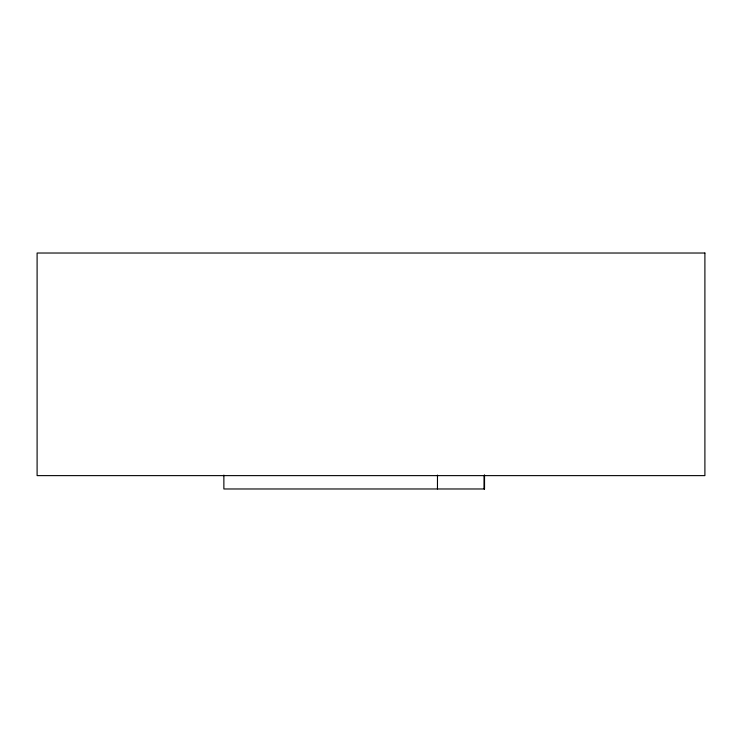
<?xml version="1.0" encoding="UTF-8"?>
<svg xmlns="http://www.w3.org/2000/svg" width="742" height="742" viewBox="0 0 742 742"><rect width="100%" height="100%" fill="white"/><g stroke="black" fill="none" stroke-linecap="round" stroke-linejoin="round"><path stroke-width="1.11" d="M484.535 475.093L484.535 488.978L223.871 488.978L223.871 475.093M437.483 475.093L437.455 488.978M704.9 253.022L37.1 253.022L37.1 475.622L704.9 475.622L704.9 253.022M484.313 488.978L484.313 475.093L484.248 488.978"/></g></svg>
